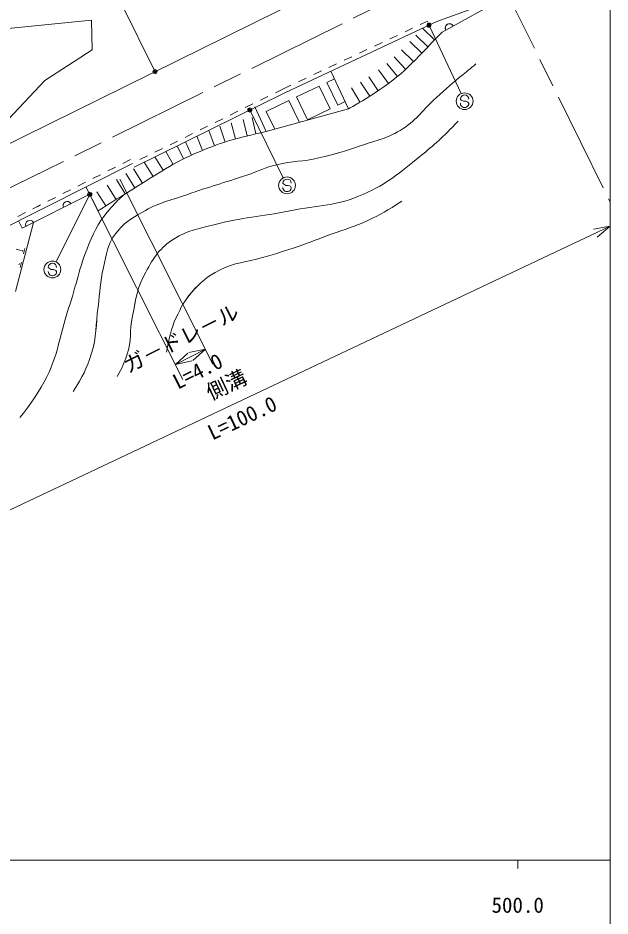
# Model space of a CAD drawing. Units: millimetres, scale not verified. Extents: x 40000 to 680000, y 20000 to 380000.
# Drawn here: x 508478 to 579000, y 198357 to 305256 of the extents above; entities that cross this region are included whole.
import ezdxf
from ezdxf.enums import TextEntityAlignment as Align

# ---------------------------------------------------------------- set-up
doc = ezdxf.new("R2010")
doc.units = ezdxf.units.MM
doc.header["$LTSCALE"] = 1000
doc.header["$PDMODE"] = 32
doc.header["$PDSIZE"] = 500
doc.linetypes.add('CHAIN', pattern=[18.5, 12, -1.5, 3.5, -1.5])
for name, color, linetype, lineweight in [('M-BGD', 7, 'Continuous', 13), ('M-BMK', 2, 'CHAIN', 13), ('M-STR-HTXT', 7, 'Continuous', 13), ('M-STR-STRC', 7, 'Continuous', 13), ('M-TTL-BAND', 7, 'Continuous', 13)]:
    doc.layers.add(name, color=color, linetype=linetype, lineweight=lineweight)
doc.styles.add('@ＭＳ ゴシック', font='')
doc.styles.add('ＭＳ ゴシック', font='')
doc.styles.get('@ＭＳ ゴシック').set_extended_font_data('@MS Gothic')
doc.styles.get('ＭＳ ゴシック').set_extended_font_data('MS Gothic')

msp = doc.modelspace()

# ---------------------------------------------------------------- linework, layer by layer
at = {"layer": 'M-BGD'}
for p, q in [((472884, 273250), (562238, 317340)), ((472884, 273249), (562238, 317340)), ((566884, 307924), (558371, 304838)), ((566885, 307924), (558371, 304838)), ((566884, 307924), (558995, 303573)), ((566885, 307924), (558995, 303573)), ((504450, 303716), (517243, 304995)), ((504450, 303715), (517243, 304995)), ((517243, 304995), (517307, 301477)), ((517243, 304995), (517307, 301477)), ((540259, 296347), (558371, 304838)), ((540259, 296347), (558371, 304838)), ((557294, 304885), (556389, 304461)), ((557294, 304885), (556389, 304461)), ((555483, 304036), (554578, 303612)), ((555483, 304036), (554578, 303612)), ((558097, 302649), (556658, 304039)), ((558097, 302649), (556658, 304039)), ((553672, 303187), (552767, 302763)), ((553673, 303187), (552767, 302763)), ((557298, 301819), (555855, 303203)), ((557298, 301819), (555855, 303203)), ((517307, 301477), (511678, 297831)), ((517307, 301477), (511678, 297830)), ((550051, 301490), (549145, 301065)), ((550051, 301489), (549145, 301065)), ((551862, 302338), (550956, 301914)), ((551862, 302338), (550956, 301914)), ((555591, 300060), (554177, 301475)), ((555591, 300060), (554177, 301475)), ((556577, 301067), (555137, 302456)), ((556577, 301067), (555137, 302456)), ((548240, 300641), (547334, 300216)), ((548240, 300640), (547335, 300216)), ((554653, 299155), (553294, 300621)), ((554654, 299154), (553294, 300621)), ((546429, 299792), (545524, 299367)), ((546429, 299791), (545524, 299367)), ((553689, 298305), (552407, 299840)), ((553689, 298305), (552407, 299840)), ((544618, 298943), (543713, 298518)), ((544618, 298943), (543713, 298518)), ((545738, 298916), (547835, 294444)), ((545739, 298916), (547835, 294444)), ((551380, 296587), (550265, 298247)), ((551380, 296586), (550265, 298247)), ((552623, 297464), (551428, 299068)), ((552623, 297464), (551428, 299067)), ((504183, 289839), (511678, 297831)), ((504183, 289838), (511678, 297830)), ((540996, 297245), (540042, 296797)), ((540996, 297245), (540042, 296797)), ((542807, 298094), (541902, 297669)), ((542807, 298094), (541902, 297669)), ((545268, 297582), (546163, 298010)), ((545268, 297582), (546163, 298010)), ((545268, 297582), (546563, 294876)), ((545268, 297582), (546563, 294876)), ((550375, 295928), (549285, 297605)), ((550375, 295928), (549285, 297604)), ((522323, 287497), (540259, 296347)), ((522323, 287497), (540259, 296347)), ((540042, 296797), (539145, 296355)), ((540042, 296797), (539145, 296355)), ((541659, 295856), (544366, 297150)), ((541660, 295855), (544366, 297150)), ((544366, 297150), (545660, 294444)), ((544366, 297150), (545661, 294444)), ((549243, 295210), (548215, 296926)), ((549243, 295209), (548216, 296925)), ((538248, 295912), (537351, 295470)), ((538248, 295912), (537352, 295470)), ((538051, 294129), (540757, 295424)), ((538051, 294129), (540758, 295424)), ((540757, 295424), (542000, 292827)), ((540758, 295424), (542000, 292827)), ((541659, 295856), (542954, 293149)), ((541660, 295855), (542955, 293149)), ((546563, 294876), (547436, 295294)), ((546563, 294876), (547437, 295294)), ((534661, 294142), (533764, 293700)), ((534661, 294142), (533765, 293700)), ((536455, 295027), (535558, 294585)), ((536455, 295027), (535558, 294585)), ((536684, 294671), (538061, 291735)), ((536718, 294599), (538061, 291734)), ((538051, 294129), (539064, 292013)), ((538051, 294129), (539064, 292012)), ((547835, 294444), (538061, 291735)), ((547835, 294444), (538061, 291734)), ((542954, 293149), (545660, 294444)), ((542955, 293149), (545661, 294444)), ((532868, 293257), (531971, 292815)), ((532868, 293257), (531971, 292815)), ((535764, 291207), (535296, 293152)), ((535764, 291207), (535296, 293152)), ((536828, 291456), (536382, 293406)), ((536829, 291456), (536382, 293405)), ((531074, 292372), (530177, 291930)), ((531074, 292372), (530178, 291930)), ((531878, 290049), (531200, 291877)), ((531878, 290048), (531200, 291877)), ((533141, 290487), (532529, 292391)), ((533141, 290487), (532529, 292391)), ((534387, 290857), (533860, 292786)), ((534387, 290856), (533860, 292785)), ((529281, 291487), (528384, 291045)), ((529281, 291487), (528384, 291045)), ((530449, 289490), (529767, 291170)), ((530450, 289490), (529767, 291170)), ((525693, 289718), (524797, 289275)), ((525694, 289717), (524797, 289275)), ((527487, 290603), (526590, 290160)), ((527487, 290602), (526590, 290160)), ((528213, 288491), (527451, 290027)), ((528214, 288491), (527451, 290027)), ((529140, 288931), (528426, 290508)), ((529140, 288931), (528426, 290508)), ((523900, 288833), (523003, 288390)), ((523900, 288832), (523003, 288390)), ((525766, 287130), (524799, 288719)), ((525766, 287129), (524800, 288718)), ((526950, 287823), (526092, 289356)), ((526950, 287823), (526092, 289356)), ((522102, 287945), (500668, 277146)), ((522102, 287945), (500668, 277146)), ((521877, 288392), (520984, 287942)), ((521877, 288391), (520984, 287941)), ((522106, 287948), (522102, 287945)), ((522107, 287947), (522102, 287945)), ((524581, 286392), (523514, 288084)), ((524581, 286392), (523514, 288084)), ((518305, 286592), (517412, 286142)), ((518305, 286592), (517412, 286142)), ((520091, 287492), (519198, 287042)), ((520091, 287492), (519198, 287042)), ((522386, 285019), (521342, 286725)), ((522386, 285019), (521342, 286724)), ((523315, 285594), (522254, 287289)), ((523315, 285594), (522254, 287289)), ((516519, 285692), (515625, 285242)), ((516519, 285692), (515626, 285242)), ((521263, 284337), (520223, 286045)), ((521263, 284337), (520223, 286045)), ((520603, 286070), (531704, 264037)), ((514732, 284792), (513839, 284342)), ((514733, 284792), (513840, 284342)), ((516581, 285164), (518025, 282296)), ((516581, 285163), (518026, 282296)), ((518951, 282894), (517873, 284578)), ((518952, 282893), (517873, 284578)), ((520164, 283661), (519106, 285359)), ((520164, 283661), (519106, 285358)), ((516897, 284203), (508993, 280221)), ((516897, 284203), (508993, 280220)), ((512946, 283892), (512053, 283442)), ((512947, 283892), (512054, 283442)), ((517098, 284137), (528132, 262237)), ((511160, 282993), (510267, 282543)), ((511161, 282992), (510267, 282542)), ((509374, 282093), (508481, 281643)), ((509374, 282092), (508481, 281642)), ((510333, 280896), (508185, 272712)), ((510333, 280895), (508186, 272711)), ((508543, 281114), (508993, 280221)), ((508543, 281113), (508993, 280220)), ((508853, 277582), (508263, 277737)), ((508854, 277582), (508264, 277737)), ((508848, 277563), (508858, 277602)), ((508848, 277562), (508859, 277601)), ((509021, 277454), (509062, 277612)), ((509022, 277454), (509063, 277611)), ((509148, 277169), (509313, 277798)), ((509148, 277168), (509313, 277797)), ((508602, 275858), (508644, 276016)), ((508603, 275858), (508644, 276015)), ((508729, 275573), (508894, 276202)), ((508730, 275573), (508894, 276201))]:
    msp.add_line(p, q, dxfattribs=at)
for centre, start, end in [((559879, 304061), 28.87136, 208.87136), ((559879, 304061), 28.87196, 208.87196), ((514351, 282921), 26.74033, 206.74033), ((514352, 282920), 26.74093, 206.74093), ((509886, 280671), 26.74033, 206.74033), ((509886, 280670), 26.74093, 206.74093)]:
    msp.add_arc(centre, 500, start, end, dxfattribs=at)
for points, knots in [([(558995, 303573), (555464, 299969), (554430, 298558), (550829, 296223), (549687, 295483), (548325, 294719), (547835, 294444)], [0, 0, 0, 0, 1, 1, 1, 2, 2, 2, 2]), ([(558995, 303573), (555464, 299969), (554430, 298558), (550829, 296223), (549688, 295483), (548325, 294719), (547835, 294444)], [0, 0, 0, 0, 1, 1, 1, 2, 2, 2, 2]), ([(515071, 260775), (516215, 262666), (516622, 263403), (517218, 265248), (517901, 267364), (517717, 268681), (518023, 270884), (518275, 272700), (518231, 273751), (518649, 275536), (519030, 277161), (519091, 278218), (520081, 279562), (521038, 280863), (521913, 281331), (523301, 282156), (525203, 283287), (526494, 283475), (528580, 284214), (531350, 285196), (532950, 285606), (535737, 286540), (537141, 287011), (537874, 287451), (539315, 287793), (541244, 288250), (542395, 288150), (544325, 288598), (546275, 289051), (547354, 289375), (549246, 290029), (551276, 290732), (552544, 290917), (554345, 292087), (556108, 293232), (556722, 294347), (558282, 295755), (559514, 296867), (560227, 297466), (561502, 298528), (562094, 299021), (562283, 299180), (563023, 299781)], [0, 0, 0, 0, 1, 1, 1, 2, 2, 2, 3, 3, 3, 4, 4, 4, 5, 5, 5, 6, 6, 6, 7, 7, 7, 8, 8, 8, 9, 9, 9, 10, 10, 10, 11, 11, 11, 12, 12, 12, 13, 13, 13, 14, 14, 14, 14]), ([(515071, 260774), (516215, 262665), (516623, 263403), (517218, 265247), (517902, 267363), (517718, 268681), (518023, 270883), (518275, 272700), (518231, 273750), (518650, 275536), (519030, 277161), (519092, 278217), (520081, 279562), (521038, 280863), (521913, 281330), (523302, 282156), (525204, 283287), (526494, 283474), (528580, 284214), (531350, 285196), (532950, 285605), (535737, 286540), (537141, 287011), (537875, 287451), (539316, 287792), (541244, 288250), (542395, 288149), (544326, 288598), (546275, 289050), (547355, 289375), (549246, 290029), (551276, 290731), (552544, 290917), (554346, 292087), (556108, 293231), (556722, 294347), (558282, 295755), (559514, 296867), (560227, 297466), (561503, 298528), (562094, 299021), (562283, 299180), (563023, 299781)], [0, 0, 0, 0, 1, 1, 1, 2, 2, 2, 3, 3, 3, 4, 4, 4, 5, 5, 5, 6, 6, 6, 7, 7, 7, 8, 8, 8, 9, 9, 9, 10, 10, 10, 11, 11, 11, 12, 12, 12, 13, 13, 13, 14, 14, 14, 14]), ([(560919, 292989), (558904, 290921), (558241, 290297), (556359, 288761), (553916, 286768), (552520, 285573), (549643, 284284), (546431, 282845), (544305, 282992), (540855, 282294), (537337, 281583), (535288, 281551), (531818, 280636), (529926, 280137), (528747, 280021), (527092, 278978), (525363, 277888), (524685, 276785), (523693, 274998), (522658, 273135), (522557, 271860), (522117, 269775), (521739, 267982), (522054, 266863), (521454, 265132), (521093, 264091), (520915, 263663), (520293, 262562)], [0, 0, 0, 0, 1, 1, 1, 2, 2, 2, 3, 3, 3, 4, 4, 4, 5, 5, 5, 6, 6, 6, 7, 7, 7, 8, 8, 8, 9, 9, 9, 9]), ([(560919, 292989), (558904, 290921), (558241, 290296), (556359, 288761), (553916, 286768), (552520, 285573), (549643, 284284), (546431, 282845), (544305, 282992), (540855, 282294), (537337, 281582), (535288, 281550), (531818, 280636), (529926, 280137), (528747, 280021), (527092, 278977), (525363, 277887), (524686, 276785), (523693, 274998), (522658, 273135), (522558, 271860), (522118, 269774), (521740, 267982), (522055, 266862), (521455, 265132), (521094, 264091), (520915, 263663), (520294, 262561)], [0, 0, 0, 0, 1, 1, 1, 2, 2, 2, 3, 3, 3, 4, 4, 4, 5, 5, 5, 6, 6, 6, 7, 7, 7, 8, 8, 8, 9, 9, 9, 9]), ([(538061, 291735), (534391, 290913), (533139, 290599), (530162, 289372), (526844, 288005), (525218, 286735), (522149, 284875), (520525, 283890), (518549, 282630), (518025, 282296)], [0, 0, 0, 0, 1, 1, 1, 2, 2, 2, 3, 3, 3, 3]), ([(538061, 291734), (534391, 290912), (533140, 290599), (530162, 289372), (526844, 288005), (525219, 286735), (522149, 284874), (520525, 283889), (518549, 282629), (518026, 282296)], [0, 0, 0, 0, 1, 1, 1, 2, 2, 2, 3, 3, 3, 3]), ([(508684, 257698), (509972, 259217), (510345, 259841), (511243, 261324), (513254, 264643), (513283, 267025), (514513, 270706), (515501, 273663), (515728, 275436), (516930, 278312), (517701, 280159), (518252, 281203), (519588, 282693), (520200, 283376), (520449, 283655), (521263, 284337)], [0, 0, 0, 0, 1, 1, 1, 2, 2, 2, 3, 3, 3, 4, 4, 4, 5, 5, 5, 5]), ([(508685, 257698), (509972, 259217), (510346, 259840), (511244, 261323), (513254, 264643), (513284, 267025), (514513, 270706), (515501, 273662), (515728, 275435), (516930, 278311), (517702, 280158), (518253, 281202), (519589, 282693), (520201, 283375), (520449, 283655), (521263, 284337)], [0, 0, 0, 0, 1, 1, 1, 2, 2, 2, 3, 3, 3, 4, 4, 4, 5, 5, 5, 5]), ([(526180, 265464), (526537, 267364), (526634, 268084), (527341, 269609), (527915, 270849), (528263, 271568), (529165, 272594), (530260, 273840), (531009, 274482), (532481, 275247), (534336, 276210), (535619, 276136), (537621, 276739), (539279, 277239), (540212, 277506), (541850, 278066), (543449, 278612), (544327, 278972), (545912, 279558), (547565, 280170), (548542, 280390), (550141, 281133), (551798, 281904), (552377, 282282), (554203, 283455)], [0, 0, 0, 0, 1, 1, 1, 2, 2, 2, 3, 3, 3, 4, 4, 4, 5, 5, 5, 6, 6, 6, 7, 7, 7, 8, 8, 8, 8]), ([(526180, 265463), (526537, 267364), (526634, 268083), (527341, 269609), (527916, 270848), (528263, 271567), (529165, 272593), (530260, 273839), (531009, 274482), (532481, 275247), (534337, 276210), (535620, 276136), (537622, 276739), (539279, 277238), (540212, 277506), (541850, 278066), (543450, 278612), (544327, 278971), (545913, 279558), (547565, 280170), (548543, 280390), (550141, 281133), (551798, 281904), (552377, 282282), (554203, 283455)], [0, 0, 0, 0, 1, 1, 1, 2, 2, 2, 3, 3, 3, 4, 4, 4, 5, 5, 5, 6, 6, 6, 7, 7, 7, 8, 8, 8, 8])]:
    msp.add_open_spline(points, degree=3, knots=knots, dxfattribs=at)
at = {"layer": 'M-BMK'}
for p, q in [((563668, 312748), (475336, 269162)), ((564672, 312407), (579000, 283370))]:
    msp.add_line(p, q, dxfattribs=at)
at = {"layer": 'M-STR-HTXT'}
for p, q in [((520603, 286070), (531704, 264037)), ((517098, 284136), (528132, 262237)), ((489732, 238292), (579000, 280468)), ((579000, 280468), (577032, 280111)), ((577474, 279175), (579000, 280468)), ((527232, 264023), (530804, 265823)), ((527232, 264023), (530805, 265823)), ((528724, 265355), (527232, 264023)), ((528725, 265354), (527232, 264023)), ((530804, 265823), (528846, 265416)), ((530805, 265823), (528846, 265416)), ((529312, 264491), (530804, 265823)), ((529312, 264491), (530805, 265823)), ((527232, 264023), (529190, 264430)), ((527232, 264023), (529190, 264430))]:
    msp.add_line(p, q, dxfattribs=at)
at = {"layer": 'M-STR-STRC'}
for p, q in [((524737, 299002), (520821, 306939)), ((557498, 304263), (561255, 296250)), ((561284, 295485), (561184, 295603)), ((561529, 295345), (561284, 295485)), ((561830, 295343), (561529, 295345)), ((562075, 295231), (561830, 295343)), ((562181, 295095), (562075, 295231)), ((536170, 294162), (540086, 286226)), ((540133, 285469), (540034, 285587)), ((540378, 285330), (540133, 285469)), ((540679, 285328), (540378, 285330)), ((540924, 285216), (540679, 285328)), ((541030, 285080), (540924, 285216)), ((513026, 276210), (516964, 284136)), ((512185, 275455), (512086, 275573)), ((512430, 275316), (512185, 275455)), ((512731, 275314), (512430, 275316)), ((512976, 275202), (512731, 275314)), ((513082, 275066), (512976, 275202))]:
    msp.add_line(p, q, dxfattribs=at)
for centre, radius in [((557434, 304399), 150), ((557434, 304399), 120), ((557434, 304399), 90), ((557434, 304399), 60), ((557434, 304399), 30), ((524803, 298868), 150), ((524803, 298868), 120), ((524803, 298868), 90), ((524803, 298868), 60), ((524803, 298868), 30), ((561679, 295344), 1000), ((536104, 294296), 150), ((536104, 294296), 120), ((536104, 294296), 90), ((536104, 294296), 60), ((536104, 294296), 30), ((540529, 285329), 1000), ((517031, 284270), 150), ((517031, 284270), 120), ((517031, 284270), 90), ((517031, 284270), 60), ((517031, 284270), 30), ((512580, 275315), 1000)]:
    msp.add_circle(centre, radius, dxfattribs=at)
for centre, start, end in [((561681, 295099), 179.55488, 359.55488), ((561684, 295599), 359.55488, 179.55488), ((540534, 285584), 359.55488, 179.55488), ((540530, 285084), 179.55488, 359.55488), ((512586, 275570), 359.55488, 179.55488), ((512582, 275070), 179.55488, 359.55488)]:
    msp.add_arc(centre, 500, start, end, dxfattribs=at)
for p in [(557434, 304399), (524803, 298868), (536104, 294296), (517031, 284270)]:
    msp.add_point(p, dxfattribs=at)
at = {"layer": 'M-TTL-BAND'}
for p, q in [((579000, 20000), (579000, 370000)), ((40000, 205000), (579000, 205000)), ((568000, 205000), (568000, 204000))]:
    msp.add_line(p, q, dxfattribs=at)

# ---------------------------------------------------------------- texts
at = {"layer": 'M-BGD', "style": '@ＭＳ ゴシック'}
for s, rotation, p in [('L=4.0', 26.74, (529468, 264030)), ('L=100.0', 25.289, (534793, 258476))]:
    msp.add_text(s, height=1833, rotation=rotation, dxfattribs=at).set_placement(p, align=Align.TOP_CENTER)
at = {"layer": 'M-STR-HTXT', "style": 'ＭＳ ゴシック'}
for s, rotation, p in [('ガ－ドレ－ル', 26.74, (528568, 265816)), ('ガ－ドレ－ル', 26.741, (528568, 265816)), ('側溝', 25.289, (533939, 260284)), ('側溝', 25.29, (533939, 260284))]:
    msp.add_text(s, height=1833, rotation=rotation, dxfattribs=at).set_placement(p, align=Align.BOTTOM_CENTER)
at = {"layer": 'M-STR-HTXT', "style": '@ＭＳ ゴシック'}
for s, rotation, p in [('L=4.0', 26.741, (529468, 264030)), ('L=100.0', 25.29, (534794, 258475))]:
    msp.add_text(s, height=1833, rotation=rotation, dxfattribs=at).set_placement(p, align=Align.TOP_CENTER)
at = {"layer": 'M-TTL-BAND', "style": 'ＭＳ ゴシック'}
msp.add_text('500.0', height=1833, dxfattribs=at).set_placement((568000, 198195), align=Align.BOTTOM_CENTER)

doc.saveas('drawing.dxf')
